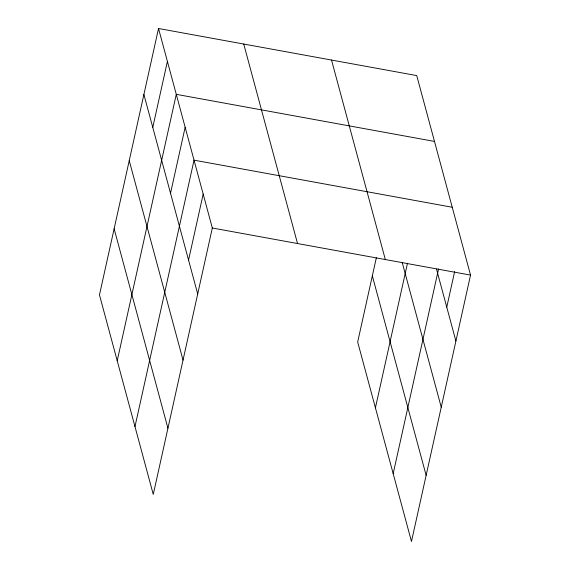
<?xml version="1.0" encoding="UTF-8"?>
<svg xmlns="http://www.w3.org/2000/svg" width="570" height="570" viewBox="0 0 570 570"><rect width="100%" height="100%" fill="white"/><g stroke="black" fill="none" stroke-linecap="round" stroke-linejoin="round"><path stroke-width="0.85" d="M158.524 28.5L99.465 294.911L153.266 494.411L212.325 228L158.524 28.5L416.734 75.589L470.535 275.089L411.476 541.5L357.675 342L376.35 257.747M152.774 127.402L167.402 61.418M117.221 360.746L176.28 94.335L434.49 141.424M170.53 193.237L185.157 127.252M134.976 426.581L194.035 160.17L452.245 207.259M188.556 260.077L203.184 194.085M375.423 407.835L407.479 263.247M393.179 473.67L438.572 268.905M446.759 307.166L454.653 271.562M212.325 228L470.535 275.089M436.478 269.026L455.907 341.081M402.235 262.578L441.244 407.215M331.526 60.05L385.327 259.549M372.338 275.859L426.132 475.359M243.732 44.04L297.533 243.54M143.897 94.485L197.697 293.992M129.233 160.626L183.034 360.126M114.128 228.769L167.929 428.27"/></g></svg>
